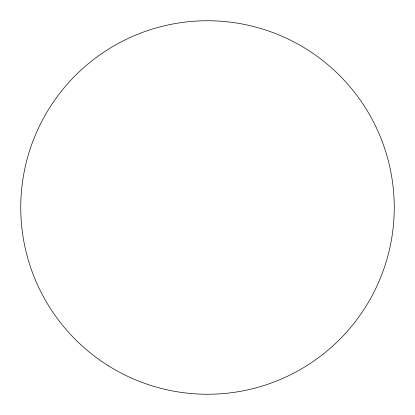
<?xml version="1.0" encoding="UTF-8"?>
<svg xmlns="http://www.w3.org/2000/svg" width="415" height="415" viewBox="0 0 415 415"><rect width="100%" height="100%" fill="white"/><g stroke="black" fill="none" stroke-linecap="round" stroke-linejoin="round"><path stroke-width="0.62" d="M108.538 365.874A186.75 186.75 0 0 0 394.136 214.016A186.75 186.75 0 0 0 119.826 42.61A186.75 186.75 0 0 0 108.538 365.874"/></g></svg>
